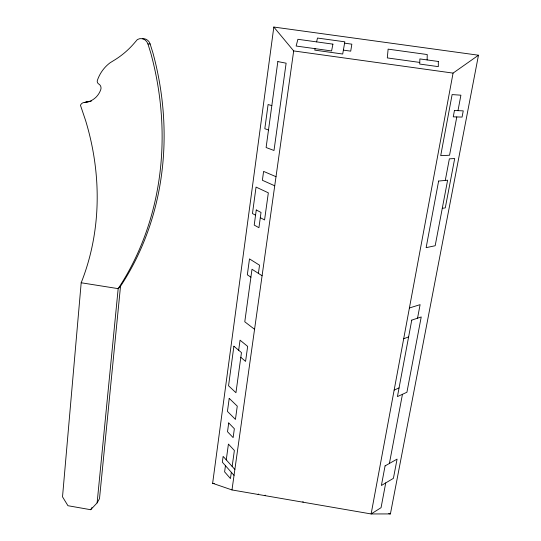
<?xml version="1.0" encoding="UTF-8"?>
<svg xmlns="http://www.w3.org/2000/svg" width="541" height="541" viewBox="0 0 541 541"><rect width="100%" height="100%" fill="white"/><g stroke="black" fill="none" stroke-linecap="round" stroke-linejoin="round"><path stroke-width="0.81" d="M427.126 59.929L427.241 54.546L388.12 49.143L387.302 57.921L419.755 62.425M150.141 43.977L147.95 43.97A7.588 7.155 74 0 0 137.367 39.561L134.56 42.82A95.872 87.872 74.6 0 1 115.375 59.524L110.087 62.783A39.155 37.099 67.1 0 0 97.387 80.332A2.976 2.793 66.9 0 0 98.523 83.848A4.47 4.193 66 0 1 100.815 89.441A21.085 19.672 66 0 1 84.281 102.492A4.964 4.646 63.1 0 0 80.474 105.312L85.593 120.515A252.945 221.587 54.2 0 1 81.184 282.767L62.519 496.834L67.956 505.713L90.699 509.717L97.116 502.9L99.503 498.633L120.521 286.216A298.578 263.616 58.3 0 0 152.968 53.052L150.141 43.977A7.506 7.08 74.2 0 0 142.33 38.681M97.116 502.9L118.181 288.644A301.75 266.044 58.2 0 0 150.804 53.146L147.95 43.97M212.633 483.296L273.827 27.05L478.481 55.216L390.406 513.923L371.126 513.95L231.988 489.943L212.633 483.296L214.29 483.58M238.669 350.243L240.048 340.167L247.663 346.396L245.573 361.388L240.813 357.317M225.455 465.686L224.61 471.867L230.459 478.562L231.332 472.307M226.253 459.87L228.424 444.093L234.375 450.477L232.15 466.43M258.395 273.381L259.538 265.205L249.489 258.896L247.325 274.794L250.902 277.175M231.988 489.943L293.682 50.928L273.827 27.05M478.481 55.216L453.067 73.109L371.126 513.95L381.06 507.681L385.733 482.91M389.405 463.454L402.45 394.301M417.544 318.189L420.1 304.651L409.409 307.978M456.793 116.944L449.544 155.247L440.712 155.652L452.12 94.587L460.905 95.189L457.984 110.655M445.277 180.43L449.368 158.831L454.697 158.547L445.284 207.879L442.281 208.312M315.078 48.663L314.747 50.13L342.703 54.019L344.827 41.819L317.479 38.046L316.613 41.88M265.009 495.644L265.205 495.157M258.145 494.46L258.388 493.98M90.699 509.717L91.923 507.559M120.521 286.216L118.181 288.644L81.184 282.767M394.146 390.088L399.062 387.911M403.694 338.72L408.604 336.942M84.281 102.492L87.094 101.891A20.862 19.476 66.2 0 0 89.272 101.613M344.597 43.165L351.846 44.173L350.724 51.152L343.379 50.13M293.682 50.928L453.067 73.109M388.742 513.639L390.406 513.923M271.832 105.603L268.093 104.535L264.82 128.717L268.505 129.962M276.011 176.697L263.595 171.396L262.385 180.275L274.733 185.793M255.555 215.19L252.464 213.56L256.042 187.085L268.336 192.826L264.569 219.937L260.302 217.692M262.087 275.761L251.991 269.242L244.782 321.787L254.561 329.313M234.868 469.46L223.135 456.394L222.344 462.176L234.037 475.363M302.974 501.521L303.048 502.204M91.395 101.072A20.862 19.476 66.2 0 1 89.989 101.458M85.099 102.526A4.91 4.598 63.3 0 1 87.094 101.891M438.332 61.478L438.318 66.638L419.701 64.054L419.877 58.922L438.332 61.478M233.888 346.213L228.552 385.774L235.944 392.725L241.462 352.597L233.888 346.213M229.215 398.359L227.443 411.403L235.436 419.403L237.269 406.149L229.215 398.359M256.265 209.982L254.209 225.09L258.929 227.68L261.026 212.43L256.265 209.982M277.837 61.586L266.104 147.524L273.996 150.486L286.121 63.189L277.837 61.586M228.715 422.961L227.518 431.732L233.13 437.601L234.361 428.743L228.715 422.961M411.755 320.123L397.432 396.594L406.92 392.252L421.223 316.958L411.755 320.123M385.07 465.902L381.398 485.48L393.408 478.345L397.08 459.12L385.07 465.902M438.623 181.046L426.132 247.656L435.167 245.742L447.623 180.207L438.623 181.046M454.447 110.52L453.257 116.849L462.068 117.079L463.252 110.864L454.447 110.52M332.918 44.139L331.586 50.949L296.137 46.032L297.902 39.297L332.918 44.139"/></g></svg>
